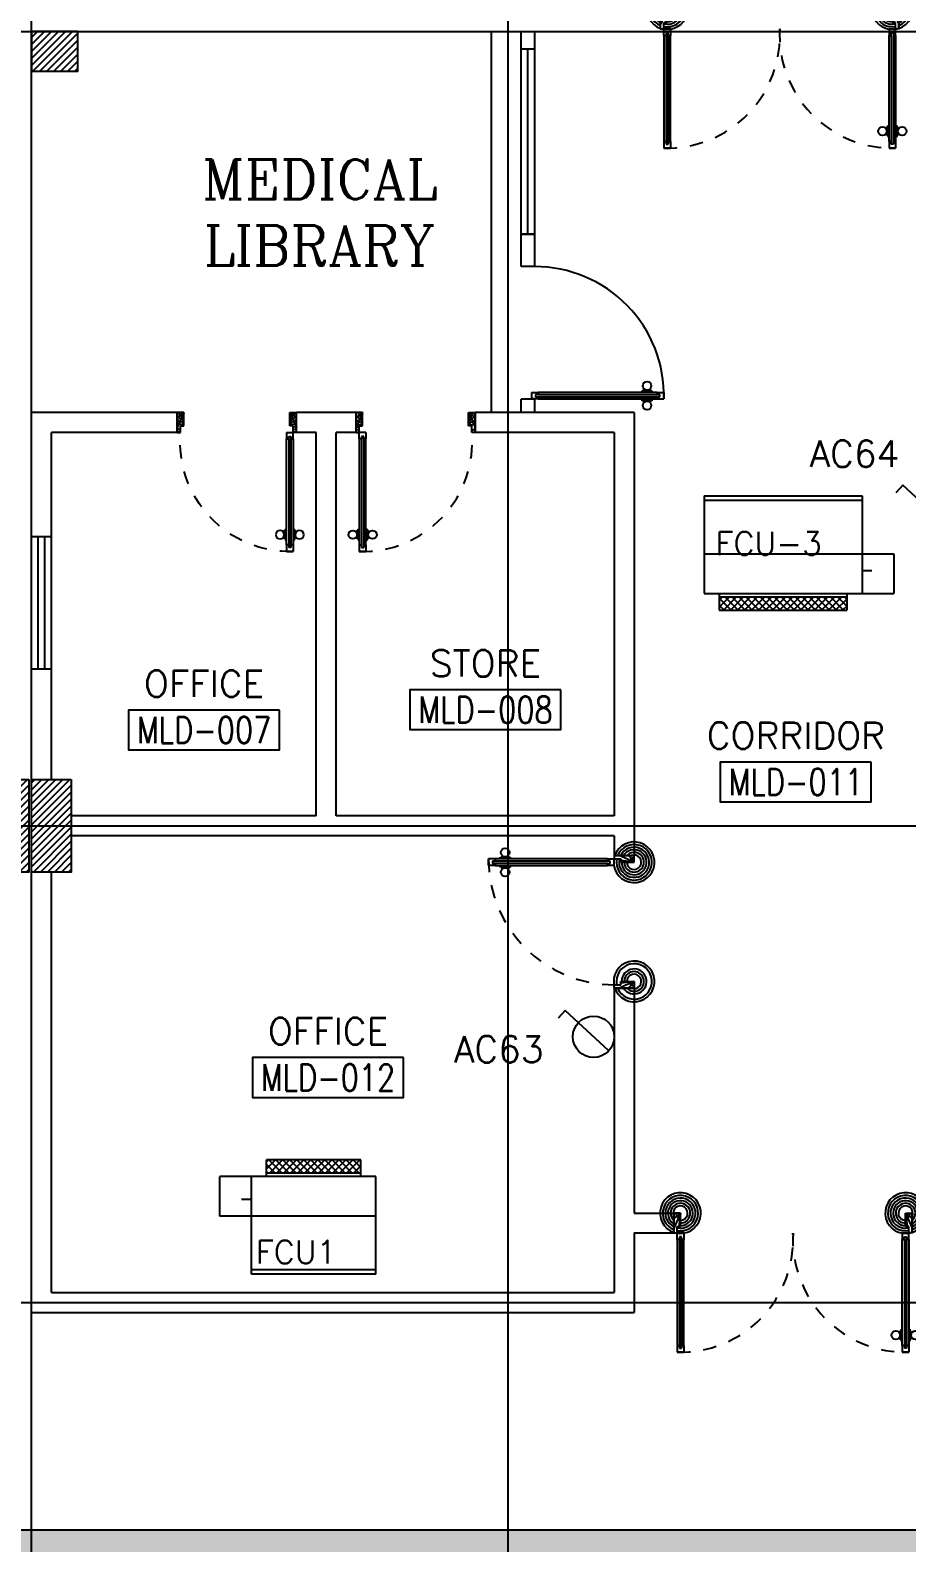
# Model space of a CAD drawing. Extents: x 417819.9 to 417911.9, y 43448 to 43539.2.
# Drawn here: x 417873.49 to 417880.11, y 43483.06 to 43494.48 of the extents above; entities that cross this region are included whole.
import ezdxf
from ezdxf.enums import TextEntityAlignment as Align

# ---------------------------------------------------------------- set-up
doc = ezdxf.new("R2010")
doc.units = 0
doc.header["$MEASUREMENT"] = 0
doc.linetypes.add('HIDDEN', pattern=[0.375, 0.25, -0.125])
doc.layers.get('0').update_dxf_attribs({"color": 11, "linetype": 'CONTINUOUS'})
for name, color, linetype in [('COL', 11, 'CONTINUOUS'), ('DIM', 11, 'CONTINUOUS'), ('DOOR', 11, 'CONTINUOUS'), ('E-HAT', 9, 'CONTINUOUS'), ('E-SOCKETS', 4, 'CONTINUOUS'), ('E-TRAY', 2, 'CONTINUOUS'), ('FCU', 6, 'CONTINUOUS'), ('HAT', 11, 'CONTINUOUS'), ('RM-BOX', 11, 'CONTINUOUS'), ('RM-NAME', 11, 'CONTINUOUS'), ('RM-NO', 11, 'CONTINUOUS'), ('SCD', 2, 'CONTINUOUS'), ('WALL', 11, 'CONTINUOUS')]:
    doc.layers.add(name, color=color, linetype=linetype)
doc.styles.add('ROMANC', font='romanc', dxfattribs={"height": 0.1})
doc.styles.add('ROMANS', font='ROMANS.shx', dxfattribs={"width": 0.6})

# ---------------------------------------------------------------- blocks, each defined once
blk = doc.blocks.new('A$C272A55A0')
at = {"layer": 'DOOR', "color": 0, "linetype": 'ByBlock'}
for p, q in [((0, 900), (0, 1050)), ((50, 1050), (0, 1050)), ((50, 950), (50, 1050)), ((1750, 950), (1750, 1050)), ((1750, 1050), (1800, 1050)), ((1800, 1050), (1800, 900)), ((25, 950), (50, 950)), ((25, 900), (25, 950)), ((1775, 950), (1750, 950)), ((1775, 900), (1775, 950)), ((0, 900), (25, 900)), ((75, 900), (25, 900)), ((25, 850), (25, 900)), ((42, 850), (25, 850)), ((58, 870), (42, 870)), ((42, 870), (42, 850)), ((58, 850), (58, 870)), ((75, 850), (58, 850)), ((75, 900), (75, 850)), ((1725, 900), (1775, 900)), ((1725, 900), (1725, 850)), ((1725, 850), (1742, 850)), ((1742, 870), (1758, 870)), ((1742, 850), (1742, 870)), ((1758, 870), (1758, 850)), ((1758, 850), (1775, 850)), ((1800, 900), (1775, 900)), ((1775, 850), (1775, 900)), ((1718, 160), (1709, 160)), ((1709, 95), (1709, 160)), ((1725, 173), (1718, 173)), ((1718, 173), (1718, 83)), ((1718, 95), (1718, 160)), ((1775, 173), (1782, 173)), ((1782, 173), (1782, 83)), ((1782, 160), (1791, 160)), ((1782, 95), (1782, 160)), ((1791, 95), (1791, 160)), ((25, 50), (42, 50)), ((25, 50), (25, 0)), ((25, 0), (75, 0)), ((75, 0), (25, 0)), ((42, 50), (42, 30)), ((42, 30), (58, 30)), ((58, 50), (75, 50)), ((58, 50), (58, 30)), ((75, 50), (75, 0)), ((1718, 95), (1709, 95)), ((1725, 83), (1718, 83)), ((1742, 50), (1725, 50)), ((1725, 50), (1725, 0)), ((1775, 0), (1725, 0)), ((1725, 0), (1775, 0)), ((1742, 50), (1742, 30)), ((1758, 30), (1742, 30)), ((1775, 50), (1758, 50)), ((1758, 50), (1758, 30)), ((1775, 83), (1782, 83)), ((1775, 50), (1775, 0)), ((1782, 95), (1791, 95))]:
    blk.add_line(p, q, dxfattribs=at)
at = {"layer": 'DOOR', "color": 9, "linetype": 'ByBlock'}
for p, q in [((50, 1050), (0, 1010)), ((50, 1050), (0, 937)), ((50, 1050), (37, 950)), ((1750, 1050), (1800, 1010)), ((1750, 1050), (1800, 937)), ((1750, 1050), (1763, 950))]:
    blk.add_line(p, q, dxfattribs=at)
at = {"layer": 'DOOR', "linetype": 'ByBlock'}
for p, q in [((25, 850), (25, 50)), ((42, 850), (42, 50)), ((58, 850), (58, 50)), ((75, 50), (75, 850)), ((1725, 50), (1725, 850)), ((1742, 850), (1742, 50)), ((1758, 850), (1758, 50)), ((1775, 850), (1775, 50))]:
    blk.add_line(p, q, dxfattribs=at)
at = {"layer": 'DOOR', "color": 0, "linetype": 'ByBlock'}
for centre in [(1676, 128), (1824, 128)]:
    blk.add_circle(centre, 32.4, dxfattribs=at)
at = {"layer": 'DOOR', "color": 9, "linetype": 'ByBlock'}
for centre, radius, start, end in [((50, 1050), 54.4, 203.2074, 270), ((50, 1050), 34.4, 180, 270), ((50, 1050), 14.4, 180, 270), ((1750, 1050), 14.4, 270, 0), ((1750, 1050), 34.4, 270, 0), ((1750, 1050), 54.4, 270, 336.7926), ((50, 1050), 74.4, 227.7764, 270), ((50, 1050), 94.4, 238.0182, 270), ((50, 1050), 114, 244.0838, 257.3774), ((50, 1050), 134, 248.1598, 259.28), ((1750, 1050), 74.4, 270, 312.2236), ((1750, 1050), 94.4, 270, 301.9818), ((1750, 1050), 114, 282.6226, 295.9162), ((1750, 1050), 134, 280.72, 291.8402), ((50, 1050), 154, 251.1053, 256.2858), ((1750, 1050), 154, 283.7142, 288.8947)]:
    blk.add_arc(centre, radius, start, end, dxfattribs=at)
at = {"layer": 'DOOR', "linetype": 'HIDDEN', "ltscale": 0.5}
for centre, start, end in [((50, 851), 268.3174, 3.2965), ((1750, 851), 176.7035, 271.6826)]:
    blk.add_arc(centre, 851, start, end, dxfattribs=at)
at = {"layer": 'WALL', "linetype": 'ByBlock'}
blk.add_line((1800, 900), (1800, 1050), dxfattribs=at)
blk = doc.blocks.new('RM1')
at = {"layer": 'RM-BOX'}
blk.add_lwpolyline([(570, -200), (-570, -200), (-570, -500), (570, -500)], close=True, dxfattribs=at)
at = {"layer": 'RM-NAME', "style": 'ROMANS'}
for tag, p in [('ROOMNAME1', (0, 324)), ('ROOMNAME2', (0, 0))]:
    blk.add_attdef(tag, text='', height=200, dxfattribs=at).set_placement(p, align=Align.MIDDLE)
at = {"layer": 'RM-NO', "style": 'ROMANS', "width": 0.8}
blk.add_attdef('ROOMNO', text='', height=200, dxfattribs=at).set_placement((0, -350), align=Align.MIDDLE)
blk = doc.blocks.new('C11')
at = {"layer": 'HAT'}
h = blk.add_hatch(dxfattribs=at)
h.set_pattern_fill('ANSI31', color=256, scale=300, style=0)
h.set_pattern_definition([(45, (-383765.23, -62181), (-26.5165043, 26.5165043), [])])
h.paths.add_polyline_path([(-20, 350), (-20, 700), (-320, 700), (-320, 350)])
h.paths.add_polyline_path([(-320, 0), (-20, 0), (-20, 350), (-320, 350)])
h = blk.add_hatch(dxfattribs=at)
h.set_pattern_fill('ANSI31', color=256, scale=300, style=0)
h.set_pattern_definition([(45, (-383445.23, -62181), (-26.5165043, 26.5165043), [])])
h.paths.add_polyline_path([(300, 350), (300, 700), (0, 700), (0, 350)])
h.paths.add_polyline_path([(0, 0), (300, 0), (300, 350), (0, 350)])
at = {"layer": 'COL'}
for points in [[(-20, 700), (-20, 0), (-320, 0), (-320, 700)], [(300, 700), (300, 0), (0, 0), (0, 700)]]:
    blk.add_lwpolyline(points, close=True, dxfattribs=at)
blk = doc.blocks.new('DOOR90')
at = {"layer": 'DOOR', "color": 7, "linetype": 'ByBlock'}
for p, q in [((-150, 0), (0, 0)), ((-150, 0), (-150, -25)), ((0, -50), (-114, 0)), ((0, -50), (-40, 0)), ((0, -50), (0, 0)), ((-1000, -25), (-1050, -25)), ((-1050, -75), (-1050, -25)), ((-1050, -25), (-1050, -75)), ((-1000, -75), (-1050, -75)), ((-1000, -42), (-1020, -42)), ((-1020, -42), (-1020, -58)), ((-1000, -58), (-1020, -58)), ((-1000, -25), (-1000, -42)), ((-1000, -58), (-1000, -75)), ((-878, -18), (-968, -18)), ((-968, -25), (-968, -18)), ((-968, -75), (-968, -82)), ((-878, -82), (-968, -82)), ((-955, -9), (-890, -9)), ((-955, -18), (-955, -9)), ((-955, -18), (-890, -18)), ((-955, -82), (-890, -82)), ((-955, -82), (-955, -91)), ((-955, -91), (-890, -91)), ((-890, -18), (-890, -9)), ((-890, -82), (-890, -91)), ((-878, -25), (-878, -18)), ((-878, -75), (-878, -82)), ((-200, -25), (-150, -25)), ((-200, -42), (-200, -25)), ((-180, -42), (-200, -42)), ((-200, -58), (-180, -58)), ((-200, -75), (-200, -58)), ((-150, -75), (-200, -75)), ((-180, -58), (-180, -42)), ((-150, -25), (-100, -25)), ((-150, -75), (-150, -25)), ((-100, -25), (-100, -50)), ((0, -50), (-100, -37)), ((-100, -50), (0, -50)), ((-150, -875), (-100, -875)), ((-150, -900), (-150, -875)), ((-150, -900), (0, -900)), ((0, -900), (-150, -900)), ((0, -850), (-114, -900)), ((-100, -875), (-100, -850)), ((0, -850), (-100, -863)), ((-100, -850), (0, -850)), ((0, -850), (-40, -900)), ((0, -850), (0, -900))]:
    blk.add_line(p, q, dxfattribs=at)
at = {"layer": 'DOOR', "linetype": 'ByBlock'}
for p, q in [((-200, -25), (-1000, -25)), ((-200, -42), (-1000, -42)), ((-200, -58), (-1000, -58)), ((-1000, -75), (-200, -75))]:
    blk.add_line(p, q, dxfattribs=at)
at = {"layer": 'DOOR', "color": 7, "linetype": 'ByBlock'}
for centre in [(-923, 24), (-923, -124)]:
    blk.add_circle(centre, 32.4, dxfattribs=at)
for centre, radius, start, end in [((0, -50), 154, 161.1053, 166.2858), ((0, -50), 94.4, 148.0182, 180), ((0, -50), 134, 158.1598, 169.28), ((0, -50), 114, 154.0838, 167.3774), ((0, -50), 74.4, 137.7764, 180), ((0, -50), 54.4, 113.2074, 180), ((0, -50), 34.4, 90, 180), ((0, -50), 14.4, 90, 180), ((0, -850), 154, 193.7142, 198.8947), ((0, -850), 134, 190.72, 201.8402), ((0, -850), 94.4, 180, 211.9818), ((0, -850), 74.4, 180, 222.2236), ((0, -850), 54.4, 180, 246.7926), ((0, -850), 34.4, 180, 270), ((0, -850), 14.4, 180, 270)]:
    blk.add_arc(centre, radius, start, end, dxfattribs=at)
at = {"layer": 'DOOR', "linetype": 'HIDDEN', "ltscale": 0.5}
blk.add_arc((-222, -50), 828, 178.2701, 275.003, dxfattribs=at)
blk = doc.blocks.new('DOOR1000')
at = {"layer": 'DOOR', "color": 7, "linetype": 'ByBlock'}
for p, q in [((-150, 0), (0, 0)), ((-150, 0), (-150, -25)), ((0, -50), (-114, 0)), ((0, -50), (-40, 0)), ((0, -50), (0, 0)), ((-1100, -25), (-1100, -75)), ((-1100, -75), (-1100, -25)), ((-1050, -25), (-1100, -25)), ((-1050, -75), (-1100, -75)), ((-1070, -42), (-1070, -58)), ((-1050, -42), (-1070, -42)), ((-1050, -58), (-1070, -58)), ((-1050, -25), (-1050, -42)), ((-1050, -58), (-1050, -75)), ((-1018, -25), (-1018, -18)), ((-928, -18), (-1018, -18)), ((-1018, -75), (-1018, -82)), ((-928, -82), (-1018, -82)), ((-1005, -18), (-1005, -9)), ((-1005, -9), (-940, -9)), ((-1005, -18), (-940, -18)), ((-1005, -82), (-1005, -91)), ((-1005, -82), (-940, -82)), ((-1005, -91), (-940, -91)), ((-940, -18), (-940, -9)), ((-940, -82), (-940, -91)), ((-928, -25), (-928, -18)), ((-928, -75), (-928, -82)), ((-200, -25), (-150, -25)), ((-200, -42), (-200, -25)), ((-180, -42), (-200, -42)), ((-200, -58), (-180, -58)), ((-200, -75), (-200, -58)), ((-150, -75), (-200, -75)), ((-180, -58), (-180, -42)), ((-150, -25), (-100, -25)), ((-150, -75), (-150, -25)), ((-100, -25), (-100, -50)), ((0, -50), (-100, -37)), ((-100, -50), (0, -50)), ((-150, -975), (-100, -975)), ((-150, -1000), (-150, -975)), ((-150, -1000), (0, -1000)), ((0, -1000), (-150, -1000)), ((0, -950), (-114, -1000)), ((-100, -975), (-100, -950)), ((0, -950), (-100, -963)), ((-100, -950), (0, -950)), ((0, -950), (-40, -1000)), ((0, -950), (0, -1000))]:
    blk.add_line(p, q, dxfattribs=at)
at = {"layer": 'DOOR', "linetype": 'ByBlock'}
for p, q in [((-200, -25), (-1050, -25)), ((-200, -42), (-1050, -42)), ((-200, -58), (-1050, -58)), ((-1050, -75), (-200, -75))]:
    blk.add_line(p, q, dxfattribs=at)
at = {"layer": 'DOOR', "color": 7, "linetype": 'ByBlock'}
for centre in [(-973, 24), (-973, -124)]:
    blk.add_circle(centre, 32.4, dxfattribs=at)
for centre, radius, start, end in [((0, -50), 154, 161.1053, 166.2858), ((0, -50), 94.4, 148.0182, 180), ((0, -50), 134, 158.1598, 169.28), ((0, -50), 114, 154.0838, 167.3774), ((0, -50), 74.4, 137.7764, 180), ((0, -50), 54.4, 113.2074, 180), ((0, -50), 34.4, 90, 180), ((0, -50), 14.4, 90, 180), ((0, -950), 154, 193.7142, 198.8947), ((0, -950), 134, 190.72, 201.8402), ((0, -950), 94.4, 180, 211.9818), ((0, -950), 74.4, 180, 222.2236), ((0, -950), 54.4, 180, 246.7926), ((0, -950), 34.4, 180, 270), ((0, -950), 14.4, 180, 270)]:
    blk.add_arc(centre, radius, start, end, dxfattribs=at)
at = {"layer": 'DOOR', "linetype": 'HIDDEN', "ltscale": 0.5}
blk.add_arc((-150, -25), 950, 180, 270, dxfattribs=at)
blk = doc.blocks.new('*X198')
at = {"color": 0}
for p, q in [((23912, -1650), (23966, -1596)), ((23912, -1597), (23913, -1596)), ((23919, -1696), (24019, -1596)), ((24023, -1696), (23923, -1596)), ((23972, -1696), (24072, -1596)), ((24076, -1696), (23976, -1596)), ((24025, -1696), (24125, -1596)), ((24129, -1696), (24029, -1596)), ((24078, -1696), (24178, -1596)), ((24182, -1696), (24082, -1596)), ((24131, -1696), (24231, -1596)), ((24235, -1696), (24135, -1596)), ((24184, -1696), (24284, -1596)), ((24288, -1696), (24188, -1596)), ((24237, -1696), (24337, -1596)), ((24341, -1696), (24241, -1596)), ((24290, -1696), (24390, -1596)), ((24394, -1696), (24294, -1596)), ((24343, -1696), (24443, -1596)), ((24447, -1696), (24347, -1596)), ((24396, -1696), (24496, -1596)), ((24500, -1696), (24400, -1596)), ((24449, -1696), (24549, -1596)), ((24553, -1696), (24453, -1596)), ((24502, -1696), (24602, -1596)), ((24606, -1696), (24506, -1596)), ((24624, -1660), (24559, -1596)), ((24624, -1607), (24612, -1596)), ((23970, -1696), (23912, -1638)), ((23917, -1696), (23912, -1691)), ((24555, -1696), (24624, -1628)), ((24608, -1696), (24624, -1681))]:
    blk.add_line(p, q, dxfattribs=at)
blk = doc.blocks.new('WAP12')
at = {"color": 6}
for p, q in [((-559, 529), (381, 529)), ((-559, 529), (-559, -208)), ((381, 529), (381, -208)), ((-559, 92), (381, 92)), ((-559, -208), (381, -208))]:
    blk.add_line(p, q, dxfattribs=at)
at = {"color": 2}
for p, q in [((-559, 497), (381, 497)), ((381, 92), (619, 92)), ((619, 92), (619, -208)), ((-445, -208), (-445, -333)), ((267, -208), (267, -333)), ((381, -208), (619, -208)), ((-445, -233), (267, -233)), ((-445, -333), (267, -333))]:
    blk.add_line(p, q, dxfattribs=at)
at = {"color": 7}
blk.add_line((381, -34), (455, -34), dxfattribs=at)
at = {"color": 2}
blk.add_blockref('*X198', (-24357, 1362), dxfattribs=at)
blk = doc.blocks.new('*X211')
at = {"color": 0}
for p, q in [((-750, 2538), (-672, 2616)), ((-750, 2591), (-725, 2616)), ((-660, 2516), (-750, 2606)), ((-713, 2516), (-750, 2553)), ((-719, 2516), (-619, 2616)), ((-607, 2516), (-707, 2616)), ((-666, 2516), (-566, 2616)), ((-554, 2516), (-654, 2616)), ((-613, 2516), (-513, 2616)), ((-501, 2516), (-601, 2616)), ((-560, 2516), (-460, 2616)), ((-448, 2516), (-548, 2616)), ((-507, 2516), (-407, 2616)), ((-394, 2516), (-494, 2616)), ((-454, 2516), (-354, 2616)), ((-341, 2516), (-441, 2616)), ((-401, 2516), (-301, 2616)), ((-288, 2516), (-388, 2616)), ((-348, 2516), (-248, 2616)), ((-235, 2516), (-335, 2616)), ((-295, 2516), (-195, 2616)), ((-182, 2516), (-282, 2616)), ((-242, 2516), (-142, 2616)), ((-129, 2516), (-229, 2616)), ((-189, 2516), (-89, 2616)), ((-76, 2516), (-176, 2616)), ((-136, 2516), (-36, 2616)), ((-23, 2516), (-123, 2616)), ((-83, 2516), (17, 2616)), ((30, 2516), (-70, 2616)), ((-30, 2516), (70, 2616)), ((83, 2516), (-17, 2616)), ((23, 2516), (123, 2616)), ((136, 2516), (36, 2616)), ((76, 2516), (176, 2616)), ((189, 2516), (89, 2616)), ((129, 2516), (215, 2601)), ((215, 2543), (142, 2616)), ((182, 2516), (215, 2548)), ((215, 2596), (195, 2616))]:
    blk.add_line(p, q, dxfattribs=at)

msp = doc.modelspace()

# ---------------------------------------------------------------- hatches: boundary and pattern name
at = {"layer": 'E-HAT'}
h = msp.add_hatch(dxfattribs=at)
h.set_pattern_fill('ANGLE', color=256, style=0)
h.set_pattern_definition([(0, (0, 0), (0, 0.275), [0.2, -0.075]), (90, (0, 0), (-0.275, 2e-17), [0.2, -0.075])])
h.paths.add_polyline_path([(417856.983, 43482.7235), (417857.4173, 43483.1578), (417863.5778, 43483.1578), (417864.4349, 43482.3012), (417872.0254, 43482.3012), (417872.8825, 43483.1578), (417890.15, 43483.1578), (417890.5085, 43483.5164), (417890.5085, 43506.6783), (417890.15, 43507.0369), (417872.8825, 43507.0369), (417872.0254, 43507.8935), (417864.4349, 43507.8935), (417863.5778, 43507.0369), (417860.4537, 43507.0369), (417860.0403, 43507.1369), (417849.3136, 43507.1369), (417849.1136, 43506.9369), (417849.1136, 43501.9844), (417848.8136, 43501.9844), (417848.8136, 43507.0612), (417849.1893, 43507.4369), (417860.4537, 43507.4369), (417860.8056, 43507.8116), (417860.8056, 43515.9941), (417861.1056, 43515.9941), (417861.1056, 43507.8116), (417861.4575, 43507.4369), (417863.4122, 43507.4369), (417864.2693, 43508.2935), (417872.191, 43508.2935), (417873.0481, 43507.4369), (417890.3156, 43507.4369), (417890.9085, 43506.844), (417890.9085, 43494.2015), (417892.0958, 43494.2015), (417892.0958, 43493.6015), (417890.9085, 43493.6015), (417890.9085, 43483.3507), (417890.3156, 43482.7578), (417881.5159, 43482.7578), (417881.3659, 43482.6078), (417881.3659, 43479.6689), (417881.0659, 43479.6689), (417881.0659, 43482.6078), (417880.9159, 43482.7578), (417873.0481, 43482.7578), (417872.191, 43481.9012), (417864.2693, 43481.9012), (417863.4122, 43482.7578), (417857.583, 43482.7578), (417857.383, 43482.5578), (417857.383, 43479.0875), (417856.983, 43479.0875)])
at = {"layer": 'RM-NAME'}
h = msp.add_hatch(dxfattribs=at)
h.set_pattern_fill('ANSI31', color=256, scale=0.3, style=0)
h.set_pattern_definition([(45, (417490.101385, 43455.643322), (-0.0265165043, 0.0265165043), [])])
h.paths.add_polyline_path([(417873.4966, 43494.1743), (417873.8466, 43494.1743), (417873.8466, 43494.4743), (417873.4966, 43494.4743)])

# ---------------------------------------------------------------- linework, layer by layer
at = {"layer": 'DIM'}
msp.add_line((417876.9699, 43491.5968), (417876.9699, 43494.4743), dxfattribs=at)
at = {"layer": 'E-SOCKETS'}
for p, q in [((417880.0769, 43491.048), (417880.0224, 43490.9895)), ((417880.4047, 43490.7429), (417880.0769, 43491.048)), ((417877.5269, 43487.0802), (417877.4724, 43487.0216)), ((417877.8547, 43486.775), (417877.5269, 43487.0802))]:
    msp.add_line(p, q, dxfattribs=at)
msp.add_circle((417877.7404, 43486.8814), 0.1562, dxfattribs=at)
at = {"layer": 'E-TRAY', "color": 4}
msp.add_lwpolyline([(417872.8825, 43483.1578), (417890.15, 43483.1578), (417890.5085, 43483.5164), (417890.5085, 43506.6783), (417890.15, 43507.0369), (417872.8825, 43507.0369)], dxfattribs=at)
at = {"layer": 'FCU', "color": 6}
for p, q in [((417878.5748, 43490.9663), (417878.5748, 43490.2293)), ((417878.5748, 43490.9663), (417879.7688, 43490.9663)), ((417879.7688, 43490.9663), (417879.7688, 43490.2293)), ((417878.5748, 43490.5293), (417879.7688, 43490.5293)), ((417878.5748, 43490.2293), (417879.7688, 43490.2293))]:
    msp.add_line(p, q, dxfattribs=at)
at = {"layer": 'FCU', "color": 3}
for p, q in [((417878.5748, 43490.9343), (417879.7688, 43490.9343)), ((417879.7688, 43490.5293), (417880.0068, 43490.5293)), ((417880.0068, 43490.5293), (417880.0068, 43490.2293)), ((417879.7688, 43490.4043), (417879.8422, 43490.4043)), ((417878.6893, 43490.2293), (417878.6893, 43490.1043)), ((417878.6893, 43490.2043), (417879.6543, 43490.2043)), ((417879.6543, 43490.2293), (417879.6543, 43490.1043)), ((417879.7688, 43490.2293), (417880.0068, 43490.2293)), ((417878.6893, 43490.1043), (417879.6543, 43490.1043))]:
    msp.add_line(p, q, dxfattribs=at)
at = {"layer": 'RM-NAME'}
for p, q in [((417873.4966, 43460.01), (417873.4966, 43538.1375)), ((417877.0966, 43466.8743), (417877.0966, 43525.6943)), ((417820.9552, 43494.4743), (417889.6966, 43494.4743)), ((417877.1934, 43492.6989), (417877.1934, 43494.4743)), ((417877.2966, 43492.6989), (417877.2966, 43494.4743)), ((417877.1934, 43494.3442), (417877.2966, 43494.3442)), ((417877.2434, 43492.9442), (417877.2434, 43494.3442)), ((417877.2966, 43492.9442), (417877.1934, 43492.9442)), ((417877.1934, 43492.9442), (417877.2966, 43492.9442)), ((417877.2966, 43492.6989), (417877.1934, 43492.6989)), ((417878.1766, 43491.7651), (417878.1118, 43491.7651)), ((417878.1118, 43491.7561), (417878.1118, 43491.7651)), ((417878.1766, 43491.7561), (417878.1766, 43491.7651)), ((417877.1934, 43491.5968), (417877.1934, 43491.6968)), ((417877.2966, 43491.6968), (417877.1934, 43491.6968)), ((417877.2716, 43491.7489), (417877.3216, 43491.7489)), ((417877.2716, 43491.7489), (417877.2716, 43491.6989)), ((417877.3216, 43491.6989), (417877.2716, 43491.6989)), ((417877.2966, 43491.5968), (417877.2966, 43491.6968)), ((417877.3216, 43491.7319), (417877.3016, 43491.7319)), ((417877.3016, 43491.7319), (417877.3016, 43491.7159)), ((417877.3016, 43491.7159), (417877.3216, 43491.7159)), ((417878.2216, 43491.7489), (417877.3216, 43491.7489)), ((417877.3216, 43491.7489), (417877.3216, 43491.7319)), ((417877.3216, 43491.7319), (417878.2216, 43491.7319)), ((417877.3216, 43491.7159), (417878.2216, 43491.7159)), ((417877.3216, 43491.7159), (417877.3216, 43491.6989)), ((417877.3216, 43491.6989), (417878.2216, 43491.6989)), ((417878.0992, 43491.7561), (417878.1892, 43491.7561)), ((417878.0992, 43491.7489), (417878.0992, 43491.7561)), ((417878.0992, 43491.6989), (417878.0992, 43491.6917)), ((417878.0992, 43491.6917), (417878.1892, 43491.6917)), ((417878.1766, 43491.7561), (417878.1118, 43491.7561)), ((417878.1766, 43491.6917), (417878.1118, 43491.6917)), ((417878.1118, 43491.6917), (417878.1118, 43491.6827)), ((417878.1766, 43491.6827), (417878.1118, 43491.6827)), ((417878.1766, 43491.6917), (417878.1766, 43491.6827)), ((417878.1892, 43491.7489), (417878.1892, 43491.7561)), ((417878.1892, 43491.6989), (417878.1892, 43491.6917)), ((417878.2216, 43491.7489), (417878.2716, 43491.7489)), ((417878.2216, 43491.7319), (417878.2216, 43491.7489)), ((417878.2216, 43491.7319), (417878.2416, 43491.7319)), ((417878.2216, 43491.7159), (417878.2416, 43491.7159)), ((417878.2216, 43491.6989), (417878.2216, 43491.7159)), ((417878.2216, 43491.6989), (417878.2716, 43491.6989)), ((417878.2416, 43491.7159), (417878.2416, 43491.7319)), ((417878.2716, 43491.7489), (417878.2716, 43491.6989)), ((417878.2716, 43491.6989), (417878.2716, 43491.7489)), ((417873.4966, 43490.6606), (417873.4966, 43491.5968)), ((417874.5966, 43491.5968), (417873.4966, 43491.5968)), ((417874.5966, 43491.4468), (417874.5966, 43491.5968)), ((417875.9466, 43491.5968), (417875.4966, 43491.5968)), ((417878.0466, 43491.5968), (417876.8466, 43491.5968)), ((417876.8466, 43491.4468), (417876.8466, 43491.5968)), ((417877.2966, 43491.5968), (417877.1934, 43491.5968)), ((417878.0466, 43491.5968), (417878.0466, 43488.2493)), ((417873.6466, 43490.6606), (417873.6466, 43491.4468)), ((417874.5966, 43491.4468), (417873.6466, 43491.4468)), ((417875.6466, 43491.4468), (417875.4966, 43491.4468)), ((417875.6466, 43488.5493), (417875.6466, 43491.4468)), ((417875.7966, 43488.5493), (417875.7966, 43491.4468)), ((417875.9466, 43491.4468), (417875.7966, 43491.4468)), ((417877.8966, 43491.4468), (417876.8466, 43491.4468)), ((417877.8966, 43491.4468), (417877.8966, 43488.5493)), ((417873.4966, 43489.6606), (417873.4966, 43490.6606)), ((417873.4966, 43490.6606), (417873.6466, 43490.6606)), ((417873.5466, 43489.6606), (417873.5466, 43490.6606)), ((417873.5966, 43489.6606), (417873.5966, 43490.6606)), ((417873.6466, 43489.6606), (417873.6466, 43490.6606)), ((417873.4966, 43489.6606), (417873.6466, 43489.6606)), ((417873.4966, 43488.7243), (417873.4966, 43489.6606)), ((417873.6466, 43488.8243), (417873.6466, 43489.6606)), ((417820.6052, 43488.4743), (417889.6966, 43488.4743)), ((417875.6466, 43488.5493), (417873.7966, 43488.5493)), ((417877.8966, 43488.5493), (417875.7966, 43488.5493)), ((417877.8966, 43488.3993), (417873.7966, 43488.3993)), ((417877.8966, 43488.3993), (417877.8966, 43488.2493)), ((417873.4966, 43484.7993), (417873.4966, 43488.2243)), ((417877.8966, 43488.2493), (417878.0466, 43488.2493)), ((417873.6466, 43484.9493), (417873.6466, 43488.1243)), ((417877.8966, 43487.2493), (417877.8966, 43484.9493)), ((417877.8966, 43487.2493), (417878.0466, 43487.2493)), ((417878.0466, 43487.2493), (417878.0466, 43485.5493)), ((417878.0466, 43485.5493), (417878.3466, 43485.5493)), ((417878.3466, 43485.5493), (417878.3466, 43485.3993)), ((417878.0466, 43485.3993), (417878.0466, 43484.7993)), ((417878.0466, 43485.3993), (417878.3466, 43485.3993)), ((417873.6466, 43484.9493), (417877.8966, 43484.9493)), ((417831.4566, 43484.8743), (417889.6966, 43484.8743)), ((417873.4966, 43484.7993), (417878.0466, 43484.7993))]:
    msp.add_line(p, q, dxfattribs=at)
msp.add_lwpolyline([(417873.4966, 43494.4743), (417873.4966, 43494.1743), (417873.8466, 43494.1743), (417873.8466, 43494.4743)], close=True, dxfattribs=at)
for centre in [(417878.1442, 43491.7975), (417878.1442, 43491.6504)]:
    msp.add_circle(centre, 0.0324, dxfattribs=at)
msp.add_arc((417877.2969, 43491.7239), 0.975, 358.53072, 90.01883, dxfattribs=at)

# ---------------------------------------------------------------- block references
at = {"layer": 'FCU', "color": 11, "xscale": 0.0009999871253967285, "yscale": 0.001000002026557922, "zscale": 0.001}
msp.add_blockref('*X211', (417879.4396, 43487.5885), dxfattribs=at)
at = {"layer": 'FCU', "xscale": 0.0009999871253967285, "yscale": 0.001000002026557922, "zscale": 0.001, "rotation": 180}
msp.add_blockref('WAP12', (417875.5373, 43485.6175), dxfattribs=at)
at = {"layer": 'RM-NAME', "xscale": 0.001000000047497451, "yscale": 0.0009999999892897904, "zscale": 0.001}
for name, p in [('A$C272A55A0', (417878.2466, 43493.594)), ('C11', (417873.4966, 43488.1243)), ('DOOR1000', (417878.0466, 43488.2493)), ('A$C272A55A0', (417878.3466, 43484.499))]:
    msp.add_blockref(name, p, dxfattribs=at)
at = {"layer": 'RM-NAME', "yscale": 0.0009999999892897904, "zscale": 0.001}
for p, xscale, rotation in [((417875.4966, 43491.5968), -0.0009999999892897904, 270), ((417875.9466, 43491.5968), 0.0009999999892897904, 90)]:
    msp.add_blockref('DOOR90', p, dxfattribs=dict(at, xscale=xscale, rotation=rotation))
at = {"layer": 'RM-NAME', "xscale": 0.001000000047497451, "yscale": 0.0009999999892897904, "zscale": 0.001}
for p, values in [((417876.9242, 43489.7015), {'ROOMNO': 'MLD-008', 'ROOMNAME2': 'STORE'}), ((417874.7992, 43489.5485), {'ROOMNO': 'MLD-007', 'ROOMNAME2': 'OFFICE'}), ((417879.2678, 43489.1559), {'ROOMNO': 'MLD-011', 'ROOMNAME2': 'CORRIDOR'}), ((417875.7348, 43486.9237), {'ROOMNO': 'MLD-012', 'ROOMNAME2': 'OFFICE'})]:
    msp.add_blockref('RM1', p, dxfattribs=at).add_auto_attribs(values)

# ---------------------------------------------------------------- texts
at = {"layer": 'E-SOCKETS', "style": 'ROMANS'}
for s, p in [('AC64', (417879.372, 43491.1853)), ('AC63', (417876.6857, 43486.6867))]:
    msp.add_text(s, height=0.2, dxfattribs=at).set_placement(p)
at = {"layer": 'RM-NAME', "style": 'ROMANC'}
for s, p in [('MEDICAL', (417875.671, 43493.3584)), ('LIBRARY', (417875.671, 43492.8584))]:
    msp.add_text(s, height=0.3, dxfattribs=at).set_placement(p, align=Align.MIDDLE)
at = {"layer": 'SCD', "style": 'ROMANS'}
for s, p in [('FCU-3', (417878.6625, 43490.52)), ('FCU1', (417875.1915, 43485.1679))]:
    msp.add_text(s, height=0.175, dxfattribs=at).set_placement(p)

doc.saveas('drawing.dxf')
